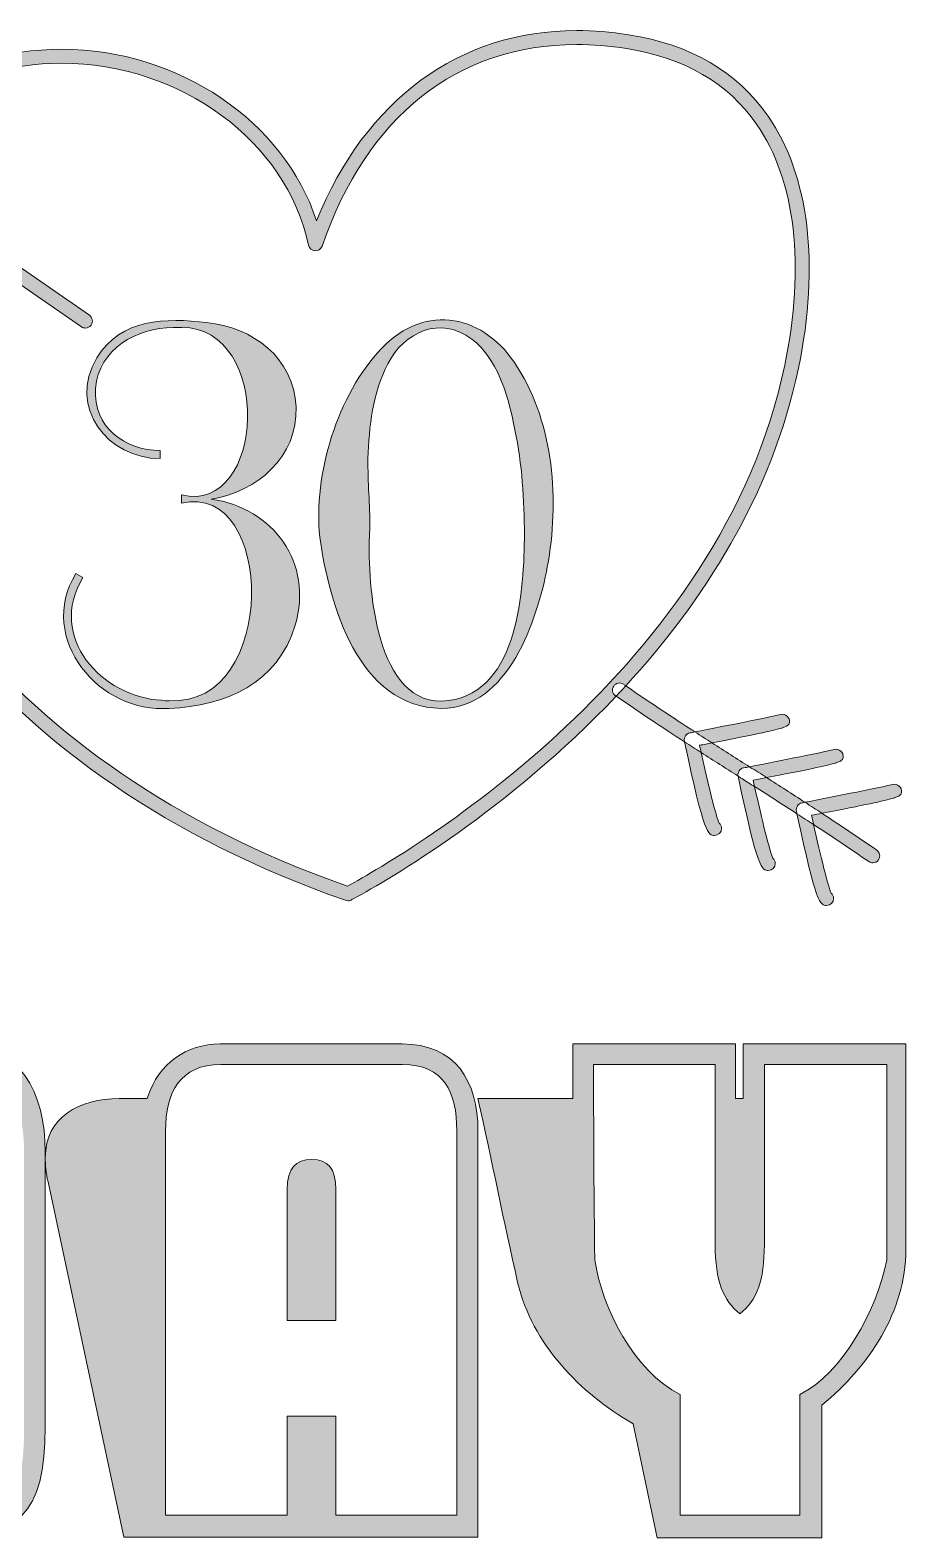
# Model space of a CAD drawing. Header units: inches. Extents: x 0.1 to 14.9, y -15.1 to -2.9.
# Drawn here: x 10.97 to 14.86, y -10.33 to -3.63 of the extents above; entities that cross this region are included whole.
import ezdxf

# ---------------------------------------------------------------- set-up
doc = ezdxf.new("R2010")
doc.units = ezdxf.units.IN
doc.header["$MEASUREMENT"] = 0
doc.layers.add('Layer 1', color=7, linetype='Continuous')

# ---------------------------------------------------------------- blocks, each defined once
blk = doc.blocks.new('block 2')
at = {"layer": 'Layer 1', "true_color": 0x110d10}
h = blk.add_hatch(color=248, dxfattribs=at)
h.dxf.hatch_style = 2
edge = h.paths.add_edge_path()
edge.add_spline(control_points=[(9.4028, -3.6872), (9.4013, -3.6984), (9.4059, -3.7101), (9.4159, -3.7171), (9.4159, -3.7171), (9.4226, -3.7217), (9.4226, -3.7217), (9.4226, -3.7217), (9.6868, -4.1841), (9.6868, -4.1841), (9.6926, -4.1941), (9.7031, -4.1998), (9.7139, -4.1998), (9.7191, -4.1998), (9.7245, -4.1985), (9.7293, -4.1957), (9.7443, -4.1871), (9.7495, -4.1681), (9.7409, -4.1532), (9.7409, -4.1532), (9.5411, -3.8036), (9.5411, -3.8036), (9.5411, -3.8036), (10.1372, -4.2156), (10.1372, -4.2156), (10.0244, -4.425), (9.9794, -4.6994), (10.0139, -5.0068), (10.1042, -5.8093), (10.7753, -6.9433), (12.3698, -7.4984), (12.3733, -7.4997), (12.3771, -7.5005), (12.3811, -7.5005), (12.3874, -7.5005), (12.3933, -7.4986), (12.3982, -7.4955), (12.3982, -7.4955), (12.4064, -7.4909), (12.4064, -7.4909), (12.5663, -7.4039), (13.0954, -7.0956), (13.5731, -6.5901), (13.5721, -6.5895), (13.5712, -6.5888), (13.5702, -6.5882), (13.5561, -6.5784), (13.5525, -6.559), (13.5623, -6.5449), (13.572, -6.5306), (13.5915, -6.5271), (13.6056, -6.537), (13.6091, -6.5394), (13.6125, -6.5417), (13.616, -6.5441), (13.9574, -6.1717), (14.2656, -5.6974), (14.3837, -5.1301), (14.4792, -4.6712), (14.4314, -4.2734), (14.2489, -4.0099), (14.1121, -3.8121), (13.9033, -3.6902), (13.6284, -3.6473), (13.5497, -3.635), (13.4718, -3.6288), (13.3969, -3.6288), (12.8754, -3.6288), (12.4584, -3.9359), (12.2409, -4.4755), (12.0974, -4.0341), (11.6282, -3.712), (11.1068, -3.712), (10.8648, -3.712), (10.625, -3.7819), (10.4134, -3.9142), (10.3151, -3.9756), (10.2331, -4.0596), (10.1687, -4.1617), (10.1687, -4.1617), (9.5215, -3.7144), (9.5215, -3.7144), (9.6996, -3.755), (9.9042, -3.8023), (9.9378, -3.812), (9.9552, -3.8217), (9.9817, -3.8091), (9.9841, -3.788), (9.9855, -3.7754), (9.9864, -3.7677), (9.9526, -3.7553), (9.9526, -3.7553), (9.9526, -3.7535), (9.9526, -3.7535), (9.9511, -3.7535), (9.9497, -3.7537), (9.9484, -3.7538), (9.8937, -3.7348), (9.7588, -3.7042), (9.4301, -3.6298), (9.4181, -3.6269), (9.4055, -3.6317), (9.3982, -3.6416), (9.3909, -3.6516), (9.3901, -3.6649), (9.3962, -3.6756), (9.3962, -3.6756), (9.4028, -3.6872), (9.4028, -3.6872)], knot_values=[0, 0, 0, 0, 1, 1, 1, 2, 2, 2, 3, 3, 3, 4, 4, 4, 5, 5, 5, 6, 6, 6, 7, 7, 7, 8, 8, 8, 9, 9, 9, 10, 10, 10, 11, 11, 11, 12, 12, 12, 13, 13, 13, 14, 14, 14, 15, 15, 15, 16, 16, 16, 17, 17, 17, 18, 18, 18, 19, 19, 19, 20, 20, 20, 21, 21, 21, 22, 22, 22, 23, 23, 23, 24, 24, 24, 25, 25, 25, 26, 26, 26, 27, 27, 27, 28, 28, 28, 29, 29, 29, 30, 30, 30, 31, 31, 31, 32, 32, 32, 33, 33, 33, 34, 34, 34, 35, 35, 35, 36, 36, 36, 36], degree=3, periodic=1)
edge = h.paths.add_edge_path()
edge.add_spline(control_points=[(10.4465, -3.9669), (10.6481, -3.8409), (10.8765, -3.7743), (11.1068, -3.7743), (11.6363, -3.7743), (12.1087, -4.1224), (12.2054, -4.5841), (12.2083, -4.5978), (12.22, -4.6079), (12.2339, -4.6088), (12.2475, -4.61), (12.2608, -4.6011), (12.2653, -4.5879), (12.465, -4.0096), (12.8669, -3.6911), (13.3969, -3.6911), (13.4686, -3.6911), (13.5433, -3.697), (13.6188, -3.7088), (13.8762, -3.749), (14.071, -3.8622), (14.1977, -4.0453), (14.3704, -4.2947), (14.4147, -4.6754), (14.3227, -5.1174), (14.0418, -6.4672), (12.6574, -7.2832), (12.3782, -7.4354), (10.8197, -6.8884), (10.1638, -5.7824), (10.0758, -4.9998), (10.043, -4.7082), (10.0843, -4.4486), (10.1887, -4.2512), (10.1887, -4.2512), (11.1952, -4.9468), (11.1952, -4.9468), (11.2006, -4.9506), (11.2068, -4.9523), (11.2129, -4.9523), (11.2228, -4.9523), (11.2325, -4.9476), (11.2385, -4.9389), (11.2483, -4.9247), (11.2448, -4.9054), (11.2306, -4.8956), (11.2306, -4.8956), (10.2199, -4.1971), (10.2199, -4.1971), (10.2796, -4.1019), (10.3555, -4.0238), (10.4465, -3.9669)], knot_values=[0, 0, 0, 0, 1, 1, 1, 2, 2, 2, 3, 3, 3, 4, 4, 4, 5, 5, 5, 6, 6, 6, 7, 7, 7, 8, 8, 8, 9, 9, 9, 10, 10, 10, 11, 11, 11, 12, 12, 12, 13, 13, 13, 14, 14, 14, 15, 15, 15, 16, 16, 16, 17, 17, 17, 17], degree=3, periodic=1)
h = blk.add_hatch(color=248, dxfattribs=at)
h.dxf.hatch_style = 2
edge = h.paths.add_edge_path()
edge.add_spline(control_points=[(12.7953, -6.6443), (13.0931, -6.6463), (13.223, -6.2486), (13.267, -6.0148), (13.321, -5.7229), (13.297, -5.3832), (13.1351, -5.1274), (12.9912, -4.8935), (12.7274, -4.8355), (12.5295, -5.0434), (12.3356, -5.2453), (12.2237, -5.607), (12.2557, -5.8828), (12.2957, -6.1806), (12.4276, -6.6404), (12.7953, -6.6443)], knot_values=[0, 0, 0, 0, 1, 1, 1, 2, 2, 2, 3, 3, 3, 4, 4, 4, 5, 5, 5, 5], degree=3, periodic=1)
edge = h.paths.add_edge_path()
edge.add_spline(control_points=[(12.4695, -5.5331), (12.4735, -5.3912), (12.4915, -5.2393), (12.5575, -5.1114), (12.6314, -4.9695), (12.7913, -4.8955), (12.9312, -5.0014), (13.0452, -5.0894), (13.0891, -5.2433), (13.1171, -5.3772), (13.1511, -5.5291), (13.1631, -5.687), (13.1651, -5.8429), (13.1651, -6.0787), (13.1511, -6.5364), (12.8573, -6.6044), (12.5115, -6.6843), (12.4695, -6.1187), (12.4755, -5.9028), (12.4755, -5.9028), (12.4775, -5.8409), (12.4775, -5.8409), (12.4795, -5.7389), (12.4675, -5.637), (12.4695, -5.5331)], knot_values=[0, 0, 0, 0, 1, 1, 1, 2, 2, 2, 3, 3, 3, 4, 4, 4, 5, 5, 5, 6, 6, 6, 7, 7, 7, 8, 8, 8, 8], degree=3, periodic=1)
h = blk.add_hatch(color=248, dxfattribs=at)
h.dxf.hatch_style = 2
edge = h.paths.add_edge_path()
edge.add_spline(control_points=[(11.5461, -5.5331), (11.5461, -5.5331), (11.5461, -5.4971), (11.5461, -5.4971), (11.3882, -5.4971), (11.2443, -5.3912), (11.2583, -5.2213), (11.2722, -5.0434), (11.4421, -4.9515), (11.604, -4.9495), (11.604, -4.9495), (11.64, -4.9495), (11.64, -4.9495), (12.0478, -4.9475), (12.0158, -5.7829), (11.64, -5.695), (11.64, -5.695), (11.64, -5.731), (11.64, -5.731), (12.0577, -5.633), (12.0717, -6.6364), (11.586, -6.6104), (11.586, -6.6104), (11.5681, -6.6104), (11.5681, -6.6104), (11.5681, -6.6104), (11.5521, -6.6084), (11.5521, -6.6084), (11.2863, -6.5944), (11.0404, -6.3266), (11.2023, -6.0627), (11.2023, -6.0627), (11.1703, -6.0447), (11.1703, -6.0447), (10.9944, -6.3326), (11.2763, -6.6703), (11.586, -6.6443), (11.8339, -6.6344), (12.0697, -6.5324), (12.1457, -6.2746), (12.2276, -5.9988), (12.0497, -5.7529), (11.7719, -5.713), (11.9778, -5.681), (12.1577, -5.5251), (12.1497, -5.3032), (12.1397, -5.0834), (11.9578, -4.9495), (11.7519, -4.9275), (11.5721, -4.9075), (11.3702, -4.9075), (11.2643, -5.0854), (11.1324, -5.3052), (11.3122, -5.5331), (11.5461, -5.5331)], knot_values=[0, 0, 0, 0, 1, 1, 1, 2, 2, 2, 3, 3, 3, 4, 4, 4, 5, 5, 5, 6, 6, 6, 7, 7, 7, 8, 8, 8, 9, 9, 9, 10, 10, 10, 11, 11, 11, 12, 12, 12, 13, 13, 13, 14, 14, 14, 15, 15, 15, 16, 16, 16, 17, 17, 17, 18, 18, 18, 18], degree=3, periodic=1)
h = blk.add_hatch(color=248, dxfattribs=at)
h.dxf.hatch_style = 2
edge = h.paths.add_edge_path()
edge.add_spline(control_points=[(13.8771, -6.7933), (13.8769, -6.7923), (13.8767, -6.7915), (13.8765, -6.7906), (13.8748, -6.7824), (13.8764, -6.7739), (13.881, -6.767), (13.8856, -6.76), (13.8929, -6.7552), (13.901, -6.7536), (13.9083, -6.7522), (13.9159, -6.7507), (13.9236, -6.7492), (13.8253, -6.6856), (13.7236, -6.6183), (13.616, -6.5441), (13.6017, -6.5596), (13.5874, -6.575), (13.5731, -6.5901), (13.6795, -6.6636), (13.78, -6.7303), (13.8771, -6.7933)], knot_values=[0, 0, 0, 0, 1, 1, 1, 2, 2, 2, 3, 3, 3, 4, 4, 4, 5, 5, 5, 6, 6, 6, 7, 7, 7, 7], degree=3, periodic=1)
h = blk.add_hatch(color=248, dxfattribs=at)
h.dxf.hatch_style = 2
edge = h.paths.add_edge_path()
edge.add_spline(control_points=[(14.3081, -6.7321), (14.3093, -6.7322), (14.3105, -6.7323), (14.3118, -6.7323), (14.3118, -6.7323), (14.3118, -6.7309), (14.3118, -6.7309), (14.3456, -6.7198), (14.3448, -6.712), (14.3435, -6.6983), (14.3415, -6.6773), (14.3153, -6.6646), (14.2978, -6.6734), (14.2635, -6.682), (14.0622, -6.7221), (13.9236, -6.7492), (13.949, -6.7657), (13.9742, -6.7819), (13.9992, -6.7979), (14.1803, -6.7625), (14.2671, -6.7449), (14.3081, -6.7321)], knot_values=[0, 0, 0, 0, 1, 1, 1, 2, 2, 2, 3, 3, 3, 4, 4, 4, 5, 5, 5, 6, 6, 6, 7, 7, 7, 7], degree=3, periodic=1)
h = blk.add_hatch(color=248, dxfattribs=at)
h.dxf.hatch_style = 2
edge = h.paths.add_edge_path()
edge.add_spline(control_points=[(14.0108, -7.2098), (14.028, -7.2098), (14.0419, -7.1958), (14.0419, -7.1786), (14.0419, -7.1693), (14.0378, -7.1609), (14.0313, -7.1552), (14.0173, -7.1263), (13.9825, -6.9847), (13.951, -6.841), (13.9266, -6.8253), (13.902, -6.8094), (13.8771, -6.7933), (13.9648, -7.2097), (13.9822, -7.2098), (14.0108, -7.2098)], knot_values=[0, 0, 0, 0, 1, 1, 1, 2, 2, 2, 3, 3, 3, 4, 4, 4, 5, 5, 5, 5], degree=3, periodic=1)
h = blk.add_hatch(color=248, dxfattribs=at)
h.dxf.hatch_style = 2
edge = h.paths.add_edge_path()
edge.add_spline(control_points=[(13.951, -6.841), (14.0066, -6.8767), (14.0612, -6.9115), (14.1152, -6.9458), (14.1136, -6.9378), (14.1153, -6.9294), (14.1197, -6.9227), (14.1244, -6.9157), (14.1316, -6.9109), (14.1398, -6.9093), (14.1482, -6.9076), (14.1569, -6.9059), (14.1659, -6.9042), (14.1111, -6.8694), (14.0556, -6.8341), (13.9992, -6.7979), (13.9816, -6.8014), (13.9634, -6.8049), (13.944, -6.8087), (13.9463, -6.8194), (13.9487, -6.8302), (13.951, -6.841)], knot_values=[0, 0, 0, 0, 1, 1, 1, 2, 2, 2, 3, 3, 3, 4, 4, 4, 5, 5, 5, 6, 6, 6, 7, 7, 7, 7], degree=3, periodic=1)
h = blk.add_hatch(color=248, dxfattribs=at)
h.dxf.hatch_style = 2
edge = h.paths.add_edge_path()
edge.add_spline(control_points=[(14.2423, -6.9527), (14.4204, -6.9179), (14.5062, -6.9005), (14.5468, -6.8877), (14.548, -6.8879), (14.5493, -6.888), (14.5505, -6.888), (14.5505, -6.888), (14.5505, -6.8866), (14.5505, -6.8866), (14.5843, -6.8755), (14.5836, -6.8677), (14.5822, -6.854), (14.5802, -6.833), (14.5541, -6.8202), (14.5365, -6.8291), (14.5025, -6.8376), (14.3044, -6.8771), (14.1659, -6.9042), (14.1665, -6.9045), (14.167, -6.9049), (14.1676, -6.9053), (14.1924, -6.921), (14.2173, -6.9368), (14.2423, -6.9527)], knot_values=[0, 0, 0, 0, 1, 1, 1, 2, 2, 2, 3, 3, 3, 4, 4, 4, 5, 5, 5, 6, 6, 6, 7, 7, 7, 8, 8, 8, 8], degree=3, periodic=1)
h = blk.add_hatch(color=248, dxfattribs=at)
h.dxf.hatch_style = 2
edge = h.paths.add_edge_path()
edge.add_spline(control_points=[(14.1152, -6.9458), (14.1152, -6.9459), (14.1152, -6.9461), (14.1153, -6.9463), (14.2035, -7.3654), (14.2208, -7.3654), (14.2495, -7.3654), (14.2667, -7.3654), (14.2806, -7.3515), (14.2806, -7.3343), (14.2806, -7.3249), (14.2765, -7.3166), (14.27, -7.3109), (14.2559, -7.2817), (14.2205, -7.1376), (14.1889, -6.9926), (14.1706, -6.9809), (14.1524, -6.9694), (14.1343, -6.9579), (14.1279, -6.9539), (14.1215, -6.9498), (14.1152, -6.9458)], knot_values=[0, 0, 0, 0, 1, 1, 1, 2, 2, 2, 3, 3, 3, 4, 4, 4, 5, 5, 5, 6, 6, 6, 7, 7, 7, 7], degree=3, periodic=1)
h = blk.add_hatch(color=248, dxfattribs=at)
h.dxf.hatch_style = 2
edge = h.paths.add_edge_path()
edge.add_spline(control_points=[(14.1889, -6.9926), (14.2504, -7.0317), (14.313, -7.0717), (14.377, -7.1131), (14.3762, -7.1094), (14.3755, -7.1058), (14.3747, -7.102), (14.373, -7.0938), (14.3746, -7.0853), (14.3792, -7.0784), (14.3838, -7.0715), (14.391, -7.0667), (14.3992, -7.065), (14.4037, -7.0641), (14.4084, -7.0632), (14.4131, -7.0623), (14.3551, -7.0247), (14.2982, -6.9883), (14.2423, -6.9527), (14.2234, -6.9564), (14.2038, -6.9603), (14.1828, -6.9644), (14.1848, -6.9738), (14.1868, -6.9832), (14.1889, -6.9926)], knot_values=[0, 0, 0, 0, 1, 1, 1, 2, 2, 2, 3, 3, 3, 4, 4, 4, 5, 5, 5, 6, 6, 6, 7, 7, 7, 8, 8, 8, 8], degree=3, periodic=1)
h = blk.add_hatch(color=248, dxfattribs=at)
h.dxf.hatch_style = 2
edge = h.paths.add_edge_path()
edge.add_spline(control_points=[(14.8062, -7.0435), (14.8074, -7.0437), (14.8087, -7.0437), (14.8099, -7.0437), (14.8099, -7.0437), (14.8099, -7.0423), (14.8099, -7.0423), (14.8437, -7.0312), (14.843, -7.0234), (14.8416, -7.0097), (14.8396, -6.9887), (14.8136, -6.976), (14.7959, -6.9848), (14.7609, -6.9936), (14.5518, -7.0352), (14.4131, -7.0623), (14.4378, -7.0783), (14.4628, -7.0946), (14.4881, -7.1112), (14.6756, -7.0745), (14.7646, -7.0566), (14.8062, -7.0435)], knot_values=[0, 0, 0, 0, 1, 1, 1, 2, 2, 2, 3, 3, 3, 4, 4, 4, 5, 5, 5, 6, 6, 6, 7, 7, 7, 7], degree=3, periodic=1)
h = blk.add_hatch(color=248, dxfattribs=at)
h.dxf.hatch_style = 2
edge = h.paths.add_edge_path()
edge.add_spline(control_points=[(14.5089, -7.5212), (14.5261, -7.5212), (14.5401, -7.5073), (14.5401, -7.4901), (14.5401, -7.4807), (14.536, -7.4724), (14.5295, -7.4666), (14.5158, -7.4383), (14.4821, -7.302), (14.4512, -7.1614), (14.4262, -7.1451), (14.4015, -7.129), (14.377, -7.1131), (14.4632, -7.5209), (14.4805, -7.5212), (14.5089, -7.5212)], knot_values=[0, 0, 0, 0, 1, 1, 1, 2, 2, 2, 3, 3, 3, 4, 4, 4, 5, 5, 5, 5], degree=3, periodic=1)
h = blk.add_hatch(color=248, dxfattribs=at)
h.dxf.hatch_style = 2
edge = h.paths.add_edge_path()
edge.add_spline(control_points=[(14.4512, -7.1614), (14.53, -7.2131), (14.6113, -7.2674), (14.6963, -7.3262), (14.7017, -7.3299), (14.7078, -7.3317), (14.7139, -7.3317), (14.7238, -7.3317), (14.7336, -7.327), (14.7396, -7.3183), (14.7494, -7.3041), (14.7458, -7.2847), (14.7317, -7.275), (14.6471, -7.2165), (14.5664, -7.1625), (14.4881, -7.1112), (14.4733, -7.114), (14.4582, -7.117), (14.4422, -7.1201), (14.4451, -7.1339), (14.4482, -7.1477), (14.4512, -7.1614)], knot_values=[0, 0, 0, 0, 1, 1, 1, 2, 2, 2, 3, 3, 3, 4, 4, 4, 5, 5, 5, 6, 6, 6, 7, 7, 7, 7], degree=3, periodic=1)
h = blk.add_hatch(color=248, dxfattribs=at)
h.dxf.hatch_style = 2
edge = h.paths.add_edge_path()
edge.add_spline(control_points=[(11.0346, -9.8395), (11.0346, -9.8395), (11.0346, -8.6178), (11.0346, -8.6178), (11.0346, -8.3564), (10.9252, -8.1345), (10.6335, -8.1345), (10.6335, -8.1345), (9.5485, -8.1345), (9.5485, -8.1345), (9.5485, -8.1345), (9.5485, -8.3777), (9.5485, -8.3777), (9.5485, -8.3777), (9.0409, -8.3777), (9.0409, -8.3777), (9.0409, -8.3777), (9.4573, -10.3319), (9.4573, -10.3319), (9.4573, -10.3319), (10.5514, -10.3319), (10.5514, -10.3319), (10.9161, -10.3319), (11.0346, -10.2377), (11.0346, -9.8395)], knot_values=[0, 0, 0, 0, 1, 1, 1, 2, 2, 2, 3, 3, 3, 4, 4, 4, 5, 5, 5, 6, 6, 6, 7, 7, 7, 8, 8, 8, 8], degree=3, periodic=1)
edge = h.paths.add_edge_path()
edge.add_spline(control_points=[(9.6427, -8.2257), (9.6427, -8.2257), (10.6335, -8.2257), (10.6335, -8.2257), (10.8249, -8.2257), (10.9404, -8.3503), (10.9404, -8.6178), (10.9404, -8.6178), (10.9404, -9.8395), (10.9404, -9.8395), (10.9404, -10.1039), (10.9039, -10.2346), (10.6456, -10.2346), (10.6456, -10.2346), (9.6427, -10.2346), (9.6427, -10.2346), (9.6427, -10.2346), (9.6427, -8.2257), (9.6427, -8.2257)], knot_values=[0, 0, 0, 0, 1, 1, 1, 2, 2, 2, 3, 3, 3, 4, 4, 4, 5, 5, 5, 6, 6, 6, 6], degree=3, periodic=1)
h = blk.add_hatch(color=248, dxfattribs=at)
h.dxf.hatch_style = 2
edge = h.paths.add_edge_path()
edge.add_spline(control_points=[(12.6212, -8.1376), (12.6212, -8.1376), (11.8127, -8.1376), (11.8127, -8.1376), (11.6608, -8.1376), (11.5392, -8.2257), (11.4906, -8.3716), (11.4906, -8.3716), (11.4875, -8.3807), (11.4875, -8.3807), (11.4875, -8.3807), (11.3629, -8.3807), (11.3629, -8.3807), (11.1867, -8.3807), (11.0347, -8.4628), (11.0347, -8.6421), (11.0347, -8.6755), (11.0377, -8.712), (11.0469, -8.7515), (11.0469, -8.7515), (11.3842, -10.3319), (11.3842, -10.3319), (11.3842, -10.3319), (12.9585, -10.3319), (12.9585, -10.3319), (12.9585, -10.3319), (12.9585, -8.5236), (12.9585, -8.5236), (12.9585, -8.3017), (12.8582, -8.1376), (12.6212, -8.1376)], knot_values=[0, 0, 0, 0, 1, 1, 1, 2, 2, 2, 3, 3, 3, 4, 4, 4, 5, 5, 5, 6, 6, 6, 7, 7, 7, 8, 8, 8, 9, 9, 9, 10, 10, 10, 10], degree=3, periodic=1)
edge = h.paths.add_edge_path()
edge.add_spline(control_points=[(12.8643, -10.2346), (12.8643, -10.2346), (12.3264, -10.2346), (12.3264, -10.2346), (12.3264, -10.2346), (12.3264, -9.7939), (12.3264, -9.7939), (12.3264, -9.7939), (12.1106, -9.7939), (12.1106, -9.7939), (12.1106, -9.7939), (12.1106, -10.2346), (12.1106, -10.2346), (12.1106, -10.2346), (11.5696, -10.2346), (11.5696, -10.2346), (11.5696, -10.2346), (11.5696, -8.5236), (11.5696, -8.5236), (11.5696, -8.3534), (11.6334, -8.2288), (11.8158, -8.2288), (11.8158, -8.2288), (12.6212, -8.2288), (12.6212, -8.2288), (12.8096, -8.2288), (12.8643, -8.3534), (12.8643, -8.5236), (12.8643, -8.5236), (12.8643, -10.2346), (12.8643, -10.2346)], knot_values=[0, 0, 0, 0, 1, 1, 1, 2, 2, 2, 3, 3, 3, 4, 4, 4, 5, 5, 5, 6, 6, 6, 7, 7, 7, 8, 8, 8, 9, 9, 9, 10, 10, 10, 10], degree=3, periodic=1)
h = blk.add_hatch(color=248, dxfattribs=at)
h.dxf.hatch_style = 2
edge = h.paths.add_edge_path()
edge.add_spline(control_points=[(14.1378, -8.1376), (14.1378, -8.1376), (14.1378, -8.3807), (14.1378, -8.3807), (14.1378, -8.3807), (14.1043, -8.3807), (14.1043, -8.3807), (14.1043, -8.3807), (14.1043, -8.1376), (14.1043, -8.1376), (14.1043, -8.1376), (13.381, -8.1376), (13.381, -8.1376), (13.381, -8.1376), (13.381, -8.3807), (13.381, -8.3807), (13.381, -8.3807), (12.9586, -8.3807), (12.9586, -8.3807), (13.0193, -8.6542), (13.0741, -8.9278), (13.1348, -9.1983), (13.1987, -9.4718), (13.4144, -9.6936), (13.6485, -9.8274), (13.6485, -9.8274), (13.7548, -10.3349), (13.7548, -10.3349), (13.7548, -10.3349), (14.4873, -10.3349), (14.4873, -10.3349), (14.4873, -10.3349), (14.4873, -9.7453), (14.4873, -9.7453), (14.697, -9.5721), (14.8611, -9.3289), (14.8611, -9.0524), (14.8611, -9.0524), (14.8611, -8.1376), (14.8611, -8.1376), (14.8611, -8.1376), (14.1378, -8.1376), (14.1378, -8.1376)], knot_values=[0, 0, 0, 0, 1, 1, 1, 2, 2, 2, 3, 3, 3, 4, 4, 4, 5, 5, 5, 6, 6, 6, 7, 7, 7, 8, 8, 8, 9, 9, 9, 10, 10, 10, 11, 11, 11, 12, 12, 12, 13, 13, 13, 14, 14, 14, 14], degree=3, periodic=1)
edge = h.paths.add_edge_path()
edge.add_spline(control_points=[(14.776, -9.098), (14.7304, -9.3289), (14.5784, -9.6025), (14.39, -9.6967), (14.39, -9.6967), (14.39, -10.2346), (14.39, -10.2346), (14.39, -10.2346), (13.8582, -10.2346), (13.8582, -10.2346), (13.8582, -10.2346), (13.8582, -9.6967), (13.8582, -9.6967), (13.6545, -9.5964), (13.5087, -9.3107), (13.4783, -9.098), (13.4752, -9.0645), (13.4722, -8.2288), (13.4722, -8.2288), (13.4722, -8.2288), (14.0132, -8.2288), (14.0132, -8.2288), (14.0132, -8.2288), (14.0132, -9.0311), (14.0132, -9.0311), (14.0132, -9.1922), (14.0496, -9.2773), (14.1226, -9.3381), (14.1986, -9.2773), (14.232, -9.1922), (14.232, -9.0311), (14.232, -9.0311), (14.232, -8.2288), (14.232, -8.2288), (14.232, -8.2288), (14.776, -8.2288), (14.776, -8.2288), (14.776, -8.2288), (14.776, -9.098), (14.776, -9.098)], knot_values=[0, 0, 0, 0, 1, 1, 1, 2, 2, 2, 3, 3, 3, 4, 4, 4, 5, 5, 5, 6, 6, 6, 7, 7, 7, 8, 8, 8, 9, 9, 9, 10, 10, 10, 11, 11, 11, 12, 12, 12, 13, 13, 13, 13], degree=3, periodic=1)
h = blk.add_hatch(color=248, dxfattribs=at)
h.dxf.hatch_style = 2
edge = h.paths.add_edge_path()
edge.add_spline(control_points=[(12.22, -8.6512), (12.147, -8.6512), (12.1106, -8.6907), (12.1106, -8.7849), (12.1106, -8.7849), (12.1106, -9.3685), (12.1106, -9.3685), (12.1106, -9.3685), (12.3264, -9.3685), (12.3264, -9.3685), (12.3264, -9.3685), (12.3264, -8.7849), (12.3264, -8.7849), (12.3264, -8.6907), (12.2899, -8.6512), (12.22, -8.6512)], knot_values=[0, 0, 0, 0, 1, 1, 1, 2, 2, 2, 3, 3, 3, 4, 4, 4, 5, 5, 5, 5], degree=3, periodic=1)
at = {"layer": 'Layer 1', "lineweight": 0}
for points, knots in [([(9.4028, -3.6872), (9.4013, -3.6984), (9.4059, -3.7101), (9.4159, -3.7171), (9.4159, -3.7171), (9.4226, -3.7217), (9.4226, -3.7217), (9.4226, -3.7217), (9.6868, -4.1841), (9.6868, -4.1841), (9.6926, -4.1941), (9.7031, -4.1998), (9.7139, -4.1998), (9.7191, -4.1998), (9.7245, -4.1985), (9.7293, -4.1957), (9.7443, -4.1871), (9.7495, -4.1681), (9.7409, -4.1532), (9.7409, -4.1532), (9.5411, -3.8036), (9.5411, -3.8036), (9.5411, -3.8036), (10.1372, -4.2156), (10.1372, -4.2156), (10.0244, -4.425), (9.9794, -4.6994), (10.0139, -5.0068), (10.1042, -5.8093), (10.7753, -6.9433), (12.3698, -7.4984), (12.3733, -7.4997), (12.3771, -7.5005), (12.3811, -7.5005), (12.3874, -7.5005), (12.3933, -7.4986), (12.3982, -7.4955), (12.3982, -7.4955), (12.4064, -7.4909), (12.4064, -7.4909), (12.5663, -7.4039), (13.0954, -7.0956), (13.5731, -6.5901), (13.5721, -6.5895), (13.5712, -6.5888), (13.5702, -6.5882), (13.5561, -6.5784), (13.5525, -6.559), (13.5623, -6.5449), (13.572, -6.5306), (13.5915, -6.5271), (13.6056, -6.537), (13.6091, -6.5394), (13.6125, -6.5417), (13.616, -6.5441), (13.9574, -6.1717), (14.2656, -5.6974), (14.3837, -5.1301), (14.4792, -4.6712), (14.4314, -4.2734), (14.2489, -4.0099), (14.1121, -3.8121), (13.9033, -3.6902), (13.6284, -3.6473), (13.5497, -3.635), (13.4718, -3.6288), (13.3969, -3.6288), (12.8754, -3.6288), (12.4584, -3.9359), (12.2409, -4.4755), (12.0974, -4.0341), (11.6282, -3.712), (11.1068, -3.712), (10.8648, -3.712), (10.625, -3.7819), (10.4134, -3.9142), (10.3151, -3.9756), (10.2331, -4.0596), (10.1687, -4.1617), (10.1687, -4.1617), (9.5215, -3.7144), (9.5215, -3.7144), (9.6996, -3.755), (9.9042, -3.8023), (9.9378, -3.812), (9.9552, -3.8217), (9.9817, -3.8091), (9.9841, -3.788), (9.9855, -3.7754), (9.9864, -3.7677), (9.9526, -3.7553), (9.9526, -3.7553), (9.9526, -3.7535), (9.9526, -3.7535), (9.9511, -3.7535), (9.9497, -3.7537), (9.9484, -3.7538), (9.8937, -3.7348), (9.7588, -3.7042), (9.4301, -3.6298), (9.4181, -3.6269), (9.4055, -3.6317), (9.3982, -3.6416), (9.3909, -3.6516), (9.3901, -3.6649), (9.3962, -3.6756), (9.3962, -3.6756), (9.4028, -3.6872), (9.4028, -3.6872)], [0, 0, 0, 0, 1, 1, 1, 2, 2, 2, 3, 3, 3, 4, 4, 4, 5, 5, 5, 6, 6, 6, 7, 7, 7, 8, 8, 8, 9, 9, 9, 10, 10, 10, 11, 11, 11, 12, 12, 12, 13, 13, 13, 14, 14, 14, 15, 15, 15, 16, 16, 16, 17, 17, 17, 18, 18, 18, 19, 19, 19, 20, 20, 20, 21, 21, 21, 22, 22, 22, 23, 23, 23, 24, 24, 24, 25, 25, 25, 26, 26, 26, 27, 27, 27, 28, 28, 28, 29, 29, 29, 30, 30, 30, 31, 31, 31, 32, 32, 32, 33, 33, 33, 34, 34, 34, 35, 35, 35, 36, 36, 36, 36]), ([(10.4465, -3.9669), (10.6481, -3.8409), (10.8765, -3.7743), (11.1068, -3.7743), (11.6363, -3.7743), (12.1087, -4.1224), (12.2054, -4.5841), (12.2083, -4.5978), (12.22, -4.6079), (12.2339, -4.6088), (12.2475, -4.61), (12.2608, -4.6011), (12.2653, -4.5879), (12.465, -4.0096), (12.8669, -3.6911), (13.3969, -3.6911), (13.4686, -3.6911), (13.5433, -3.697), (13.6188, -3.7088), (13.8762, -3.749), (14.071, -3.8622), (14.1977, -4.0453), (14.3704, -4.2947), (14.4147, -4.6754), (14.3227, -5.1174), (14.0418, -6.4672), (12.6574, -7.2832), (12.3782, -7.4354), (10.8197, -6.8884), (10.1638, -5.7824), (10.0758, -4.9998), (10.043, -4.7082), (10.0843, -4.4486), (10.1887, -4.2512), (10.1887, -4.2512), (11.1952, -4.9468), (11.1952, -4.9468), (11.2006, -4.9506), (11.2068, -4.9523), (11.2129, -4.9523), (11.2228, -4.9523), (11.2325, -4.9476), (11.2385, -4.9389), (11.2483, -4.9247), (11.2448, -4.9054), (11.2306, -4.8956), (11.2306, -4.8956), (10.2199, -4.1971), (10.2199, -4.1971), (10.2796, -4.1019), (10.3555, -4.0238), (10.4465, -3.9669)], [0, 0, 0, 0, 1, 1, 1, 2, 2, 2, 3, 3, 3, 4, 4, 4, 5, 5, 5, 6, 6, 6, 7, 7, 7, 8, 8, 8, 9, 9, 9, 10, 10, 10, 11, 11, 11, 12, 12, 12, 13, 13, 13, 14, 14, 14, 15, 15, 15, 16, 16, 16, 17, 17, 17, 17]), ([(12.7953, -6.6443), (13.0931, -6.6463), (13.223, -6.2486), (13.267, -6.0148), (13.321, -5.7229), (13.297, -5.3832), (13.1351, -5.1274), (12.9912, -4.8935), (12.7274, -4.8355), (12.5295, -5.0434), (12.3356, -5.2453), (12.2237, -5.607), (12.2557, -5.8828), (12.2957, -6.1806), (12.4276, -6.6404), (12.7953, -6.6443)], [0, 0, 0, 0, 1, 1, 1, 2, 2, 2, 3, 3, 3, 4, 4, 4, 5, 5, 5, 5]), ([(12.4695, -5.5331), (12.4735, -5.3912), (12.4915, -5.2393), (12.5575, -5.1114), (12.6314, -4.9695), (12.7913, -4.8955), (12.9312, -5.0014), (13.0452, -5.0894), (13.0891, -5.2433), (13.1171, -5.3772), (13.1511, -5.5291), (13.1631, -5.687), (13.1651, -5.8429), (13.1651, -6.0787), (13.1511, -6.5364), (12.8573, -6.6044), (12.5115, -6.6843), (12.4695, -6.1187), (12.4755, -5.9028), (12.4755, -5.9028), (12.4775, -5.8409), (12.4775, -5.8409), (12.4795, -5.7389), (12.4675, -5.637), (12.4695, -5.5331)], [0, 0, 0, 0, 1, 1, 1, 2, 2, 2, 3, 3, 3, 4, 4, 4, 5, 5, 5, 6, 6, 6, 7, 7, 7, 8, 8, 8, 8]), ([(11.5461, -5.5331), (11.5461, -5.5331), (11.5461, -5.4971), (11.5461, -5.4971), (11.3882, -5.4971), (11.2443, -5.3912), (11.2583, -5.2213), (11.2722, -5.0434), (11.4421, -4.9515), (11.604, -4.9495), (11.604, -4.9495), (11.64, -4.9495), (11.64, -4.9495), (12.0478, -4.9475), (12.0158, -5.7829), (11.64, -5.695), (11.64, -5.695), (11.64, -5.731), (11.64, -5.731), (12.0577, -5.633), (12.0717, -6.6364), (11.586, -6.6104), (11.586, -6.6104), (11.5681, -6.6104), (11.5681, -6.6104), (11.5681, -6.6104), (11.5521, -6.6084), (11.5521, -6.6084), (11.2863, -6.5944), (11.0404, -6.3266), (11.2023, -6.0627), (11.2023, -6.0627), (11.1703, -6.0447), (11.1703, -6.0447), (10.9944, -6.3326), (11.2763, -6.6703), (11.586, -6.6443), (11.8339, -6.6344), (12.0697, -6.5324), (12.1457, -6.2746), (12.2276, -5.9988), (12.0497, -5.7529), (11.7719, -5.713), (11.9778, -5.681), (12.1577, -5.5251), (12.1497, -5.3032), (12.1397, -5.0834), (11.9578, -4.9495), (11.7519, -4.9275), (11.5721, -4.9075), (11.3702, -4.9075), (11.2643, -5.0854), (11.1324, -5.3052), (11.3122, -5.5331), (11.5461, -5.5331)], [0, 0, 0, 0, 1, 1, 1, 2, 2, 2, 3, 3, 3, 4, 4, 4, 5, 5, 5, 6, 6, 6, 7, 7, 7, 8, 8, 8, 9, 9, 9, 10, 10, 10, 11, 11, 11, 12, 12, 12, 13, 13, 13, 14, 14, 14, 15, 15, 15, 16, 16, 16, 17, 17, 17, 18, 18, 18, 18]), ([(13.8771, -6.7933), (13.8769, -6.7923), (13.8767, -6.7915), (13.8765, -6.7906), (13.8748, -6.7824), (13.8764, -6.7739), (13.881, -6.767), (13.8856, -6.76), (13.8929, -6.7552), (13.901, -6.7536), (13.9083, -6.7522), (13.9159, -6.7507), (13.9236, -6.7492), (13.8253, -6.6856), (13.7236, -6.6183), (13.616, -6.5441), (13.6017, -6.5596), (13.5874, -6.575), (13.5731, -6.5901), (13.6795, -6.6636), (13.78, -6.7303), (13.8771, -6.7933)], [0, 0, 0, 0, 1, 1, 1, 2, 2, 2, 3, 3, 3, 4, 4, 4, 5, 5, 5, 6, 6, 6, 7, 7, 7, 7]), ([(14.3081, -6.7321), (14.3093, -6.7322), (14.3105, -6.7323), (14.3118, -6.7323), (14.3118, -6.7323), (14.3118, -6.7309), (14.3118, -6.7309), (14.3456, -6.7198), (14.3448, -6.712), (14.3435, -6.6983), (14.3415, -6.6773), (14.3153, -6.6646), (14.2978, -6.6734), (14.2635, -6.682), (14.0622, -6.7221), (13.9236, -6.7492), (13.949, -6.7657), (13.9742, -6.7819), (13.9992, -6.7979), (14.1803, -6.7625), (14.2671, -6.7449), (14.3081, -6.7321)], [0, 0, 0, 0, 1, 1, 1, 2, 2, 2, 3, 3, 3, 4, 4, 4, 5, 5, 5, 6, 6, 6, 7, 7, 7, 7]), ([(14.0108, -7.2098), (14.028, -7.2098), (14.0419, -7.1958), (14.0419, -7.1786), (14.0419, -7.1693), (14.0378, -7.1609), (14.0313, -7.1552), (14.0173, -7.1263), (13.9825, -6.9847), (13.951, -6.841), (13.9266, -6.8253), (13.902, -6.8094), (13.8771, -6.7933), (13.9648, -7.2097), (13.9822, -7.2098), (14.0108, -7.2098)], [0, 0, 0, 0, 1, 1, 1, 2, 2, 2, 3, 3, 3, 4, 4, 4, 5, 5, 5, 5]), ([(13.951, -6.841), (14.0066, -6.8767), (14.0612, -6.9115), (14.1152, -6.9458), (14.1136, -6.9378), (14.1153, -6.9294), (14.1197, -6.9227), (14.1244, -6.9157), (14.1316, -6.9109), (14.1398, -6.9093), (14.1482, -6.9076), (14.1569, -6.9059), (14.1659, -6.9042), (14.1111, -6.8694), (14.0556, -6.8341), (13.9992, -6.7979), (13.9816, -6.8014), (13.9634, -6.8049), (13.944, -6.8087), (13.9463, -6.8194), (13.9487, -6.8302), (13.951, -6.841)], [0, 0, 0, 0, 1, 1, 1, 2, 2, 2, 3, 3, 3, 4, 4, 4, 5, 5, 5, 6, 6, 6, 7, 7, 7, 7]), ([(14.2423, -6.9527), (14.4204, -6.9179), (14.5062, -6.9005), (14.5468, -6.8877), (14.548, -6.8879), (14.5493, -6.888), (14.5505, -6.888), (14.5505, -6.888), (14.5505, -6.8866), (14.5505, -6.8866), (14.5843, -6.8755), (14.5836, -6.8677), (14.5822, -6.854), (14.5802, -6.833), (14.5541, -6.8202), (14.5365, -6.8291), (14.5025, -6.8376), (14.3044, -6.8771), (14.1659, -6.9042), (14.1665, -6.9045), (14.167, -6.9049), (14.1676, -6.9053), (14.1924, -6.921), (14.2173, -6.9368), (14.2423, -6.9527)], [0, 0, 0, 0, 1, 1, 1, 2, 2, 2, 3, 3, 3, 4, 4, 4, 5, 5, 5, 6, 6, 6, 7, 7, 7, 8, 8, 8, 8]), ([(14.1152, -6.9458), (14.1152, -6.9459), (14.1152, -6.9461), (14.1153, -6.9463), (14.2035, -7.3654), (14.2208, -7.3654), (14.2495, -7.3654), (14.2667, -7.3654), (14.2806, -7.3515), (14.2806, -7.3343), (14.2806, -7.3249), (14.2765, -7.3166), (14.27, -7.3109), (14.2559, -7.2817), (14.2205, -7.1376), (14.1889, -6.9926), (14.1706, -6.9809), (14.1524, -6.9694), (14.1343, -6.9579), (14.1279, -6.9539), (14.1215, -6.9498), (14.1152, -6.9458)], [0, 0, 0, 0, 1, 1, 1, 2, 2, 2, 3, 3, 3, 4, 4, 4, 5, 5, 5, 6, 6, 6, 7, 7, 7, 7]), ([(14.1889, -6.9926), (14.2504, -7.0317), (14.313, -7.0717), (14.377, -7.1131), (14.3762, -7.1094), (14.3755, -7.1058), (14.3747, -7.102), (14.373, -7.0938), (14.3746, -7.0853), (14.3792, -7.0784), (14.3838, -7.0715), (14.391, -7.0667), (14.3992, -7.065), (14.4037, -7.0641), (14.4084, -7.0632), (14.4131, -7.0623), (14.3551, -7.0247), (14.2982, -6.9883), (14.2423, -6.9527), (14.2234, -6.9564), (14.2038, -6.9603), (14.1828, -6.9644), (14.1848, -6.9738), (14.1868, -6.9832), (14.1889, -6.9926)], [0, 0, 0, 0, 1, 1, 1, 2, 2, 2, 3, 3, 3, 4, 4, 4, 5, 5, 5, 6, 6, 6, 7, 7, 7, 8, 8, 8, 8]), ([(14.8062, -7.0435), (14.8074, -7.0437), (14.8087, -7.0437), (14.8099, -7.0437), (14.8099, -7.0437), (14.8099, -7.0423), (14.8099, -7.0423), (14.8437, -7.0312), (14.843, -7.0234), (14.8416, -7.0097), (14.8396, -6.9887), (14.8136, -6.976), (14.7959, -6.9848), (14.7609, -6.9936), (14.5518, -7.0352), (14.4131, -7.0623), (14.4378, -7.0783), (14.4628, -7.0946), (14.4881, -7.1112), (14.6756, -7.0745), (14.7646, -7.0566), (14.8062, -7.0435)], [0, 0, 0, 0, 1, 1, 1, 2, 2, 2, 3, 3, 3, 4, 4, 4, 5, 5, 5, 6, 6, 6, 7, 7, 7, 7]), ([(14.5089, -7.5212), (14.5261, -7.5212), (14.5401, -7.5073), (14.5401, -7.4901), (14.5401, -7.4807), (14.536, -7.4724), (14.5295, -7.4666), (14.5158, -7.4383), (14.4821, -7.302), (14.4512, -7.1614), (14.4262, -7.1451), (14.4015, -7.129), (14.377, -7.1131), (14.4632, -7.5209), (14.4805, -7.5212), (14.5089, -7.5212)], [0, 0, 0, 0, 1, 1, 1, 2, 2, 2, 3, 3, 3, 4, 4, 4, 5, 5, 5, 5]), ([(14.4512, -7.1614), (14.53, -7.2131), (14.6113, -7.2674), (14.6963, -7.3262), (14.7017, -7.3299), (14.7078, -7.3317), (14.7139, -7.3317), (14.7238, -7.3317), (14.7336, -7.327), (14.7396, -7.3183), (14.7494, -7.3041), (14.7458, -7.2847), (14.7317, -7.275), (14.6471, -7.2165), (14.5664, -7.1625), (14.4881, -7.1112), (14.4733, -7.114), (14.4582, -7.117), (14.4422, -7.1201), (14.4451, -7.1339), (14.4482, -7.1477), (14.4512, -7.1614)], [0, 0, 0, 0, 1, 1, 1, 2, 2, 2, 3, 3, 3, 4, 4, 4, 5, 5, 5, 6, 6, 6, 7, 7, 7, 7]), ([(11.0346, -9.8395), (11.0346, -9.8395), (11.0346, -8.6178), (11.0346, -8.6178), (11.0346, -8.3564), (10.9252, -8.1345), (10.6335, -8.1345), (10.6335, -8.1345), (9.5485, -8.1345), (9.5485, -8.1345), (9.5485, -8.1345), (9.5485, -8.3777), (9.5485, -8.3777), (9.5485, -8.3777), (9.0409, -8.3777), (9.0409, -8.3777), (9.0409, -8.3777), (9.4573, -10.3319), (9.4573, -10.3319), (9.4573, -10.3319), (10.5514, -10.3319), (10.5514, -10.3319), (10.9161, -10.3319), (11.0346, -10.2377), (11.0346, -9.8395)], [0, 0, 0, 0, 1, 1, 1, 2, 2, 2, 3, 3, 3, 4, 4, 4, 5, 5, 5, 6, 6, 6, 7, 7, 7, 8, 8, 8, 8]), ([(12.6212, -8.1376), (12.6212, -8.1376), (11.8127, -8.1376), (11.8127, -8.1376), (11.6608, -8.1376), (11.5392, -8.2257), (11.4906, -8.3716), (11.4906, -8.3716), (11.4875, -8.3807), (11.4875, -8.3807), (11.4875, -8.3807), (11.3629, -8.3807), (11.3629, -8.3807), (11.1867, -8.3807), (11.0347, -8.4628), (11.0347, -8.6421), (11.0347, -8.6755), (11.0377, -8.712), (11.0469, -8.7515), (11.0469, -8.7515), (11.3842, -10.3319), (11.3842, -10.3319), (11.3842, -10.3319), (12.9585, -10.3319), (12.9585, -10.3319), (12.9585, -10.3319), (12.9585, -8.5236), (12.9585, -8.5236), (12.9585, -8.3017), (12.8582, -8.1376), (12.6212, -8.1376)], [0, 0, 0, 0, 1, 1, 1, 2, 2, 2, 3, 3, 3, 4, 4, 4, 5, 5, 5, 6, 6, 6, 7, 7, 7, 8, 8, 8, 9, 9, 9, 10, 10, 10, 10]), ([(14.1378, -8.1376), (14.1378, -8.1376), (14.1378, -8.3807), (14.1378, -8.3807), (14.1378, -8.3807), (14.1043, -8.3807), (14.1043, -8.3807), (14.1043, -8.3807), (14.1043, -8.1376), (14.1043, -8.1376), (14.1043, -8.1376), (13.381, -8.1376), (13.381, -8.1376), (13.381, -8.1376), (13.381, -8.3807), (13.381, -8.3807), (13.381, -8.3807), (12.9586, -8.3807), (12.9586, -8.3807), (13.0193, -8.6542), (13.0741, -8.9278), (13.1348, -9.1983), (13.1987, -9.4718), (13.4144, -9.6936), (13.6485, -9.8274), (13.6485, -9.8274), (13.7548, -10.3349), (13.7548, -10.3349), (13.7548, -10.3349), (14.4873, -10.3349), (14.4873, -10.3349), (14.4873, -10.3349), (14.4873, -9.7453), (14.4873, -9.7453), (14.697, -9.5721), (14.8611, -9.3289), (14.8611, -9.0524), (14.8611, -9.0524), (14.8611, -8.1376), (14.8611, -8.1376), (14.8611, -8.1376), (14.1378, -8.1376), (14.1378, -8.1376)], [0, 0, 0, 0, 1, 1, 1, 2, 2, 2, 3, 3, 3, 4, 4, 4, 5, 5, 5, 6, 6, 6, 7, 7, 7, 8, 8, 8, 9, 9, 9, 10, 10, 10, 11, 11, 11, 12, 12, 12, 13, 13, 13, 14, 14, 14, 14]), ([(12.8643, -10.2346), (12.8643, -10.2346), (12.3264, -10.2346), (12.3264, -10.2346), (12.3264, -10.2346), (12.3264, -9.7939), (12.3264, -9.7939), (12.3264, -9.7939), (12.1106, -9.7939), (12.1106, -9.7939), (12.1106, -9.7939), (12.1106, -10.2346), (12.1106, -10.2346), (12.1106, -10.2346), (11.5696, -10.2346), (11.5696, -10.2346), (11.5696, -10.2346), (11.5696, -8.5236), (11.5696, -8.5236), (11.5696, -8.3534), (11.6334, -8.2288), (11.8158, -8.2288), (11.8158, -8.2288), (12.6212, -8.2288), (12.6212, -8.2288), (12.8096, -8.2288), (12.8643, -8.3534), (12.8643, -8.5236), (12.8643, -8.5236), (12.8643, -10.2346), (12.8643, -10.2346)], [0, 0, 0, 0, 1, 1, 1, 2, 2, 2, 3, 3, 3, 4, 4, 4, 5, 5, 5, 6, 6, 6, 7, 7, 7, 8, 8, 8, 9, 9, 9, 10, 10, 10, 10]), ([(14.776, -9.098), (14.7304, -9.3289), (14.5784, -9.6025), (14.39, -9.6967), (14.39, -9.6967), (14.39, -10.2346), (14.39, -10.2346), (14.39, -10.2346), (13.8582, -10.2346), (13.8582, -10.2346), (13.8582, -10.2346), (13.8582, -9.6967), (13.8582, -9.6967), (13.6545, -9.5964), (13.5087, -9.3107), (13.4783, -9.098), (13.4752, -9.0645), (13.4722, -8.2288), (13.4722, -8.2288), (13.4722, -8.2288), (14.0132, -8.2288), (14.0132, -8.2288), (14.0132, -8.2288), (14.0132, -9.0311), (14.0132, -9.0311), (14.0132, -9.1922), (14.0496, -9.2773), (14.1226, -9.3381), (14.1986, -9.2773), (14.232, -9.1922), (14.232, -9.0311), (14.232, -9.0311), (14.232, -8.2288), (14.232, -8.2288), (14.232, -8.2288), (14.776, -8.2288), (14.776, -8.2288), (14.776, -8.2288), (14.776, -9.098), (14.776, -9.098)], [0, 0, 0, 0, 1, 1, 1, 2, 2, 2, 3, 3, 3, 4, 4, 4, 5, 5, 5, 6, 6, 6, 7, 7, 7, 8, 8, 8, 9, 9, 9, 10, 10, 10, 11, 11, 11, 12, 12, 12, 13, 13, 13, 13]), ([(12.22, -8.6512), (12.147, -8.6512), (12.1106, -8.6907), (12.1106, -8.7849), (12.1106, -8.7849), (12.1106, -9.3685), (12.1106, -9.3685), (12.1106, -9.3685), (12.3264, -9.3685), (12.3264, -9.3685), (12.3264, -9.3685), (12.3264, -8.7849), (12.3264, -8.7849), (12.3264, -8.6907), (12.2899, -8.6512), (12.22, -8.6512)], [0, 0, 0, 0, 1, 1, 1, 2, 2, 2, 3, 3, 3, 4, 4, 4, 5, 5, 5, 5])]:
    blk.add_open_spline(points, degree=3, knots=knots, dxfattribs=at)

msp = doc.modelspace()

# ---------------------------------------------------------------- block references
at = {"layer": 'Layer 1'}
msp.add_blockref('block 2', (0, 0), dxfattribs=at)

doc.saveas('drawing.dxf')
